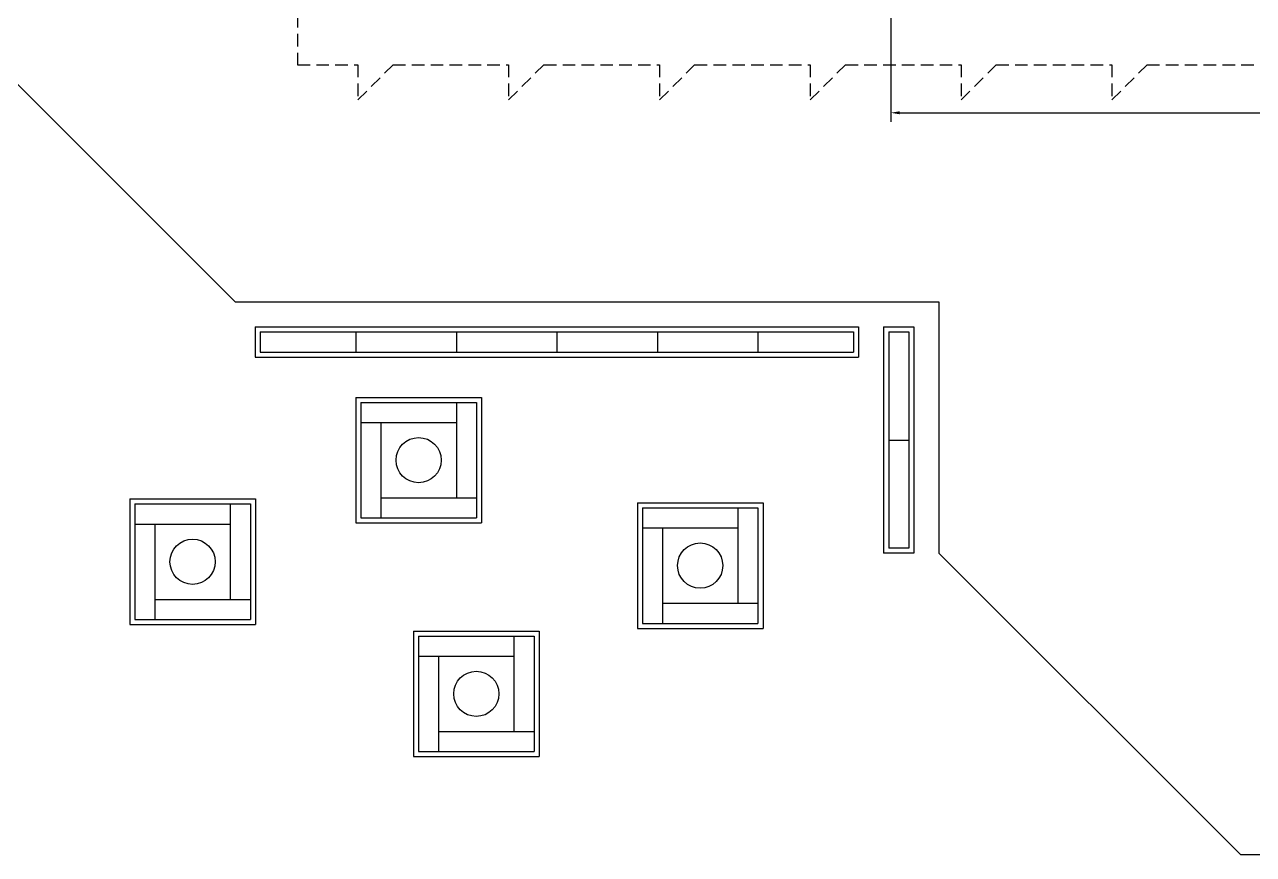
# Model space of a CAD drawing. Header units: millimetres. Extents: x 2069 to 2250, y 1124 to 1284.
# Drawn here: x 2114.76 to 2139.21, y 1174.28 to 1190.8 of the extents above; entities that cross this region are included whole.
import ezdxf

# ---------------------------------------------------------------- set-up
doc = ezdxf.new("R2010")
doc.units = ezdxf.units.MM
doc.linetypes.add('HIDDEN', pattern=[0.375, 0.25, -0.125])
for name, color, linetype in [('ALV', 2, 'Continuous'), ('PAVIMENTO', 1, 'Continuous'), ('PROJ', 1, 'HIDDEN')]:
    doc.layers.add(name, color=color, linetype=linetype)
doc.styles.get("Standard").update_dxf_attribs({"font": 'arial.ttf'})
doc.dimstyles.get("Standard").update_dxf_attribs({"dimtxt": 0.18, "dimasz": 0.18, "dimexe": 0.18, "dimexo": 0.0625, "dimgap": 0.09, "dimtad": 0, "dimtih": 1, "dimtoh": 1, "dimdec": 4, "dimzin": 0, "dimdsep": 46, "dimtxsty": 'Standard', "dimcen": 0.09, "dimadec": 0, "dimazin": 0, "dimtfac": 1, "dimtdec": 4, "dimtofl": 0, "dimtmove": 0, "dimatfit": 3, "dimfxl": 1, "dimtolj": 1, "dimtzin": 0, "dimarcsym": 0})

# ---------------------------------------------------------------- blocks, each defined once
blk = doc.blocks.new('*D64')
at = {"layer": 'ALV', "color": 0, "lineweight": -2, "transparency": 16777216}
for p, q in [((2131.993, 1190.928), (2131.993, 1188.865)), ((2150.193, 1190.928), (2150.193, 1188.865)), ((2132.173, 1189.045), (2140.284, 1189.045)), ((2150.013, 1189.045), (2141.902, 1189.045))]:
    blk.add_line(p, q, dxfattribs=at)
at = {"layer": 'ALV', "color": 0, "transparency": 16777216}
for points in [[(2132.173, 1189.075), (2132.173, 1189.015), (2131.993, 1189.045)], [(2150.013, 1189.075), (2150.013, 1189.015), (2150.193, 1189.045)]]:
    blk.add_solid(points, dxfattribs=at)
at = {"layer": 'DEFPOINTS', "color": 0, "transparency": 16777216}
for p in [(2131.993, 1190.99), (2150.193, 1190.99), (2150.193, 1189.045)]:
    blk.add_point(p, dxfattribs=at)
at = {"layer": 'ALV', "color": 0, "transparency": 16777216, "insert": (2141.093, 1189.045), "char_height": 0.2, "attachment_point": 5}
blk.add_mtext('\\A1;{\\H4.5x;FS}', dxfattribs=at)

msp = doc.modelspace()

# ---------------------------------------------------------------- linework, layer by layer
at = {"layer": 'PAVIMENTO'}
for p, q in [((2113.95325, 1190.28127), (2118.95325, 1185.28127)), ((2118.95325, 1185.28127), (2132.95325, 1185.28127)), ((2132.95325, 1185.28127), (2132.95325, 1180.28127)), ((2119.35325, 1184.78127), (2131.35325, 1184.78127)), ((2119.35325, 1184.78127), (2119.35325, 1184.18127)), ((2119.45325, 1184.68127), (2131.25325, 1184.68127)), ((2119.45325, 1184.68127), (2119.45325, 1184.28127)), ((2121.35325, 1184.68127), (2121.35325, 1184.28127)), ((2123.35325, 1184.68127), (2123.35325, 1184.28127)), ((2125.35325, 1184.68127), (2125.35325, 1184.28127)), ((2127.35325, 1184.68127), (2127.35325, 1184.28127)), ((2129.35325, 1184.68127), (2129.35325, 1184.28127)), ((2131.25325, 1184.68127), (2131.25325, 1184.28127)), ((2131.35325, 1184.78127), (2131.35325, 1184.18127)), ((2131.85325, 1184.78127), (2131.85325, 1180.28127)), ((2131.85325, 1184.78127), (2132.45325, 1184.78127)), ((2131.95325, 1184.68127), (2131.95325, 1180.38127)), ((2131.95325, 1184.68127), (2132.35325, 1184.68127)), ((2132.35325, 1184.68127), (2132.35325, 1180.38127)), ((2132.45325, 1184.78127), (2132.45325, 1180.28127)), ((2119.35325, 1184.18127), (2131.35325, 1184.18127)), ((2119.45325, 1184.28127), (2131.25325, 1184.28127)), ((2121.35269, 1183.38011), (2123.85269, 1183.38011)), ((2121.35269, 1183.38011), (2121.35269, 1180.88011)), ((2121.45269, 1183.28011), (2121.45269, 1180.98011)), ((2121.45269, 1183.28011), (2123.75269, 1183.28011)), ((2123.35269, 1183.28011), (2123.35269, 1181.38011)), ((2123.75269, 1183.28011), (2123.75269, 1180.98011)), ((2123.85269, 1183.38011), (2123.85269, 1180.88011)), ((2121.45269, 1182.88011), (2123.35269, 1182.88011)), ((2121.85269, 1182.88011), (2121.85269, 1180.98011)), ((2131.95325, 1182.53127), (2132.35325, 1182.53127)), ((2116.85523, 1181.35756), (2119.35523, 1181.35756)), ((2116.85523, 1181.35756), (2116.85523, 1178.85756)), ((2116.95523, 1181.25756), (2119.25523, 1181.25756)), ((2116.95523, 1181.25756), (2116.95523, 1178.95756)), ((2118.85523, 1181.25756), (2118.85523, 1179.35756)), ((2119.25523, 1181.25756), (2119.25523, 1178.95756)), ((2119.35523, 1181.35756), (2119.35523, 1178.85756)), ((2121.85269, 1181.38011), (2123.75269, 1181.38011)), ((2126.95325, 1181.28127), (2129.45325, 1181.28127)), ((2126.95325, 1181.28127), (2126.95325, 1178.78127)), ((2129.45325, 1181.28127), (2129.45325, 1178.78127)), ((2127.05325, 1181.18127), (2129.35325, 1181.18127)), ((2127.05325, 1181.18127), (2127.05325, 1178.88127)), ((2128.95325, 1181.18127), (2128.95325, 1179.28127)), ((2129.35325, 1181.18127), (2129.35325, 1178.88127)), ((2116.95523, 1180.85756), (2118.85523, 1180.85756)), ((2117.35523, 1180.85756), (2117.35523, 1178.95756)), ((2121.35269, 1180.88011), (2123.85269, 1180.88011)), ((2121.45269, 1180.98011), (2123.75269, 1180.98011)), ((2127.05325, 1180.78127), (2128.95325, 1180.78127)), ((2127.45325, 1180.78127), (2127.45325, 1178.88127)), ((2132.45325, 1180.28127), (2131.85325, 1180.28127)), ((2132.35325, 1180.38127), (2131.95325, 1180.38127)), ((2132.95325, 1180.28127), (2138.95325, 1174.28127)), ((2117.35523, 1179.35756), (2119.25523, 1179.35756)), ((2127.45325, 1179.28127), (2129.35325, 1179.28127)), ((2116.85523, 1178.85756), (2119.35523, 1178.85756)), ((2116.95523, 1178.95756), (2119.25523, 1178.95756)), ((2127.05325, 1178.88127), (2129.35325, 1178.88127)), ((2122.49954, 1178.72824), (2122.49954, 1176.22824)), ((2122.49954, 1178.72824), (2124.99954, 1178.72824)), ((2122.59954, 1178.62824), (2122.59954, 1176.32824)), ((2122.59954, 1178.62824), (2124.89954, 1178.62824)), ((2124.49954, 1178.62824), (2124.49954, 1176.72824)), ((2124.89954, 1178.62824), (2124.89954, 1176.32824)), ((2124.99954, 1178.72824), (2124.99954, 1176.22824)), ((2126.95325, 1178.78127), (2129.45325, 1178.78127)), ((2122.59954, 1178.22824), (2124.49954, 1178.22824)), ((2122.99954, 1178.22824), (2122.99954, 1176.32824)), ((2122.99954, 1176.72824), (2124.89954, 1176.72824)), ((2122.49954, 1176.22824), (2124.99954, 1176.22824)), ((2122.59954, 1176.32824), (2124.89954, 1176.32824)), ((2138.95325, 1174.28127), (2148.21325, 1174.28127))]:
    msp.add_line(p, q, dxfattribs=at)
for centre in [(2122.60269, 1182.13011), (2118.10523, 1180.10756), (2128.20325, 1180.03127), (2123.74954, 1177.47824)]:
    msp.add_circle(centre, 0.45, dxfattribs=at)
at = {"layer": 'PROJ'}
for p, q in [((2120.19325, 1190.99039), (2120.19325, 1190.00127)), ((2120.19325, 1190.00127), (2121.39325, 1190.00127)), ((2121.39325, 1189.30127), (2122.09325, 1190.00127)), ((2121.39325, 1190.00127), (2121.39325, 1189.30127)), ((2122.09325, 1190.00127), (2124.39325, 1190.00127)), ((2124.39325, 1189.30127), (2125.09325, 1190.00127)), ((2124.39325, 1190.00127), (2124.39325, 1189.30127)), ((2124.39325, 1189.30127), (2125.09325, 1190.00127)), ((2124.39325, 1190.00127), (2124.39325, 1189.30127)), ((2125.09325, 1190.00127), (2127.39325, 1190.00127)), ((2127.39325, 1189.30127), (2128.09325, 1190.00127)), ((2127.39325, 1190.00127), (2127.39325, 1189.30127)), ((2128.09325, 1190.00127), (2130.39325, 1190.00127)), ((2130.39325, 1189.30127), (2131.09325, 1190.00127)), ((2130.39325, 1190.00127), (2130.39325, 1189.30127)), ((2131.09325, 1190.00127), (2133.39325, 1190.00127)), ((2133.39325, 1189.30127), (2134.09325, 1190.00127)), ((2133.39325, 1190.00127), (2133.39325, 1189.30127)), ((2134.09325, 1190.00127), (2136.39325, 1190.00127)), ((2136.39325, 1189.30127), (2137.09325, 1190.00127)), ((2136.39325, 1190.00127), (2136.39325, 1189.30127)), ((2137.09325, 1190.00127), (2139.39325, 1190.00127))]:
    msp.add_line(p, q, dxfattribs=at)

# ---------------------------------------------------------------- dimensions: what is measured, and where the dimension line sits
at = {"layer": 'ALV'}
dim = msp.add_linear_dim(base=(2150.19325, 1189.04547), p1=(2131.99325, 1190.99039), p2=(2150.19325, 1190.99039), text='{\\H4.5x;FS}', dimstyle='Standard', override={"dimtxt": 0.2, "dimtix": 1}, dxfattribs=at)
dim.commit()
dim.dimension.update_dxf_attribs({"geometry": '*D64', "text_midpoint": (2141.09325, 1189.04547)})

doc.saveas('drawing.dxf')
